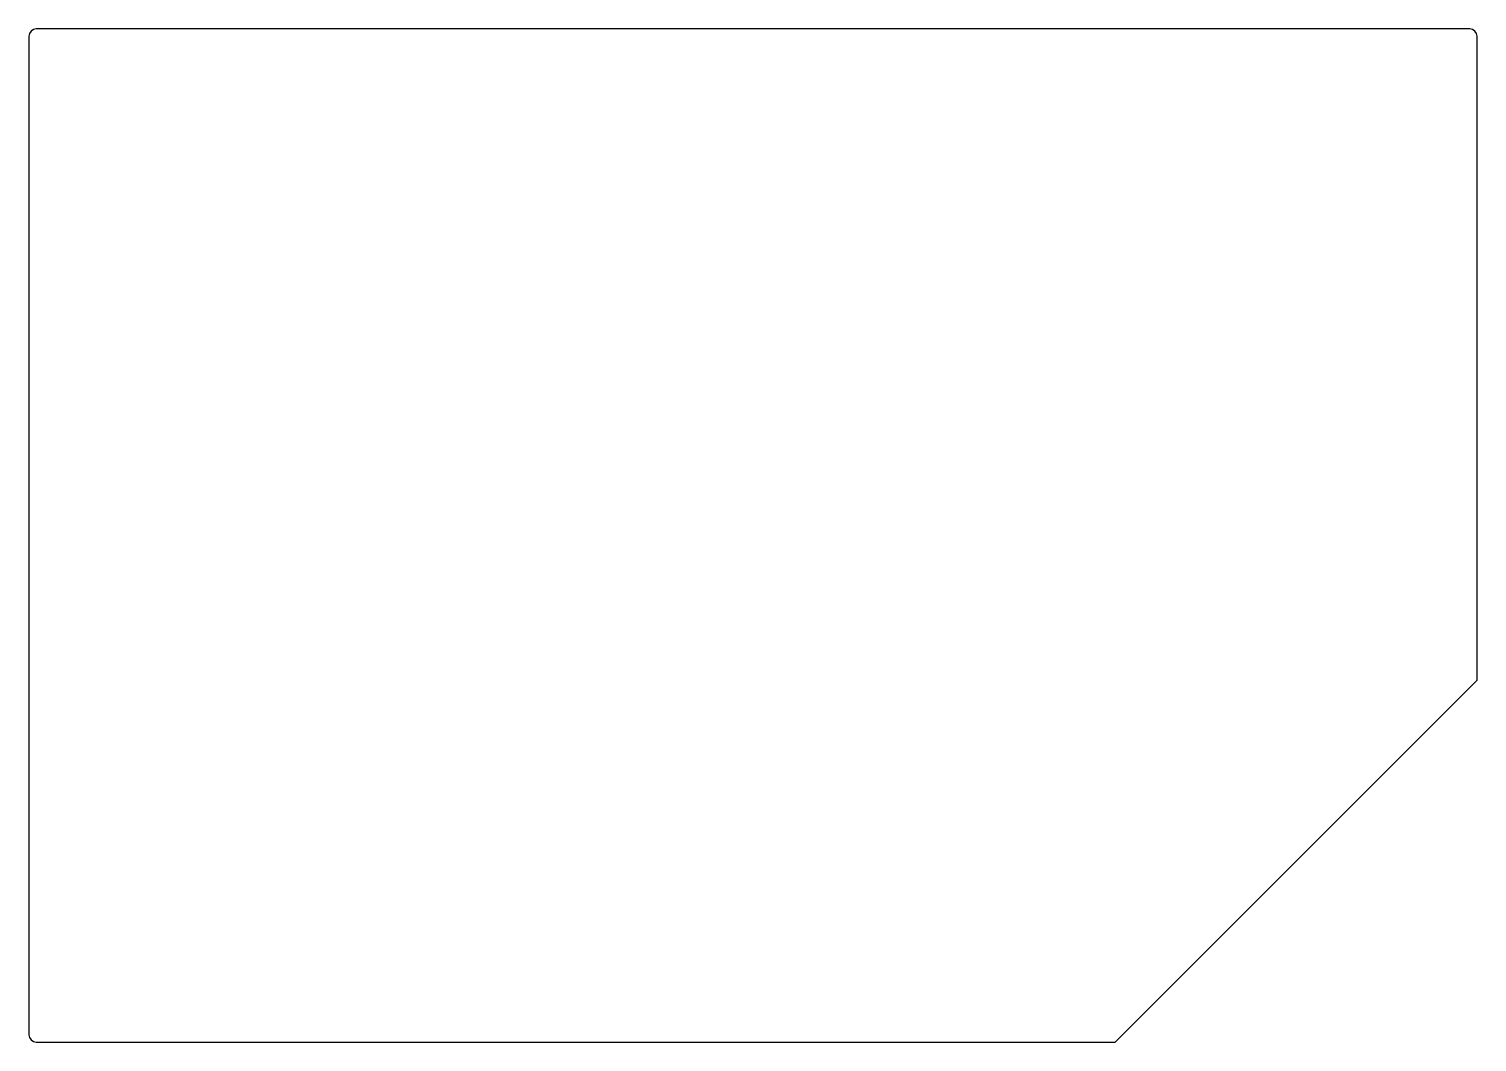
# Model space of a CAD drawing. Extents: x 0 to 100, y 0 to 70.
import ezdxf

# ---------------------------------------------------------------- set-up
doc = ezdxf.new("R2010")
doc.units = 0
doc.header["$MEASUREMENT"] = 0
doc.layers.get('0').update_dxf_attribs({"linetype": 'CONTINUOUS'})

msp = doc.modelspace()

# ---------------------------------------------------------------- linework, layer by layer
for p, q in [((99.5, 70), (0.5, 70)), ((0, 69.5), (0, 0.5)), ((100, 25), (100, 69.5)), ((75, 0), (100, 25)), ((0.5, 0), (75, 0))]:
    msp.add_line(p, q)
for centre, start, end in [((0.5, 69.5), 90, 180), ((99.5, 69.5), 0, 90), ((0.5, 0.5), 180, 270)]:
    msp.add_arc(centre, 0.5, start, end)

doc.saveas('drawing.dxf')
